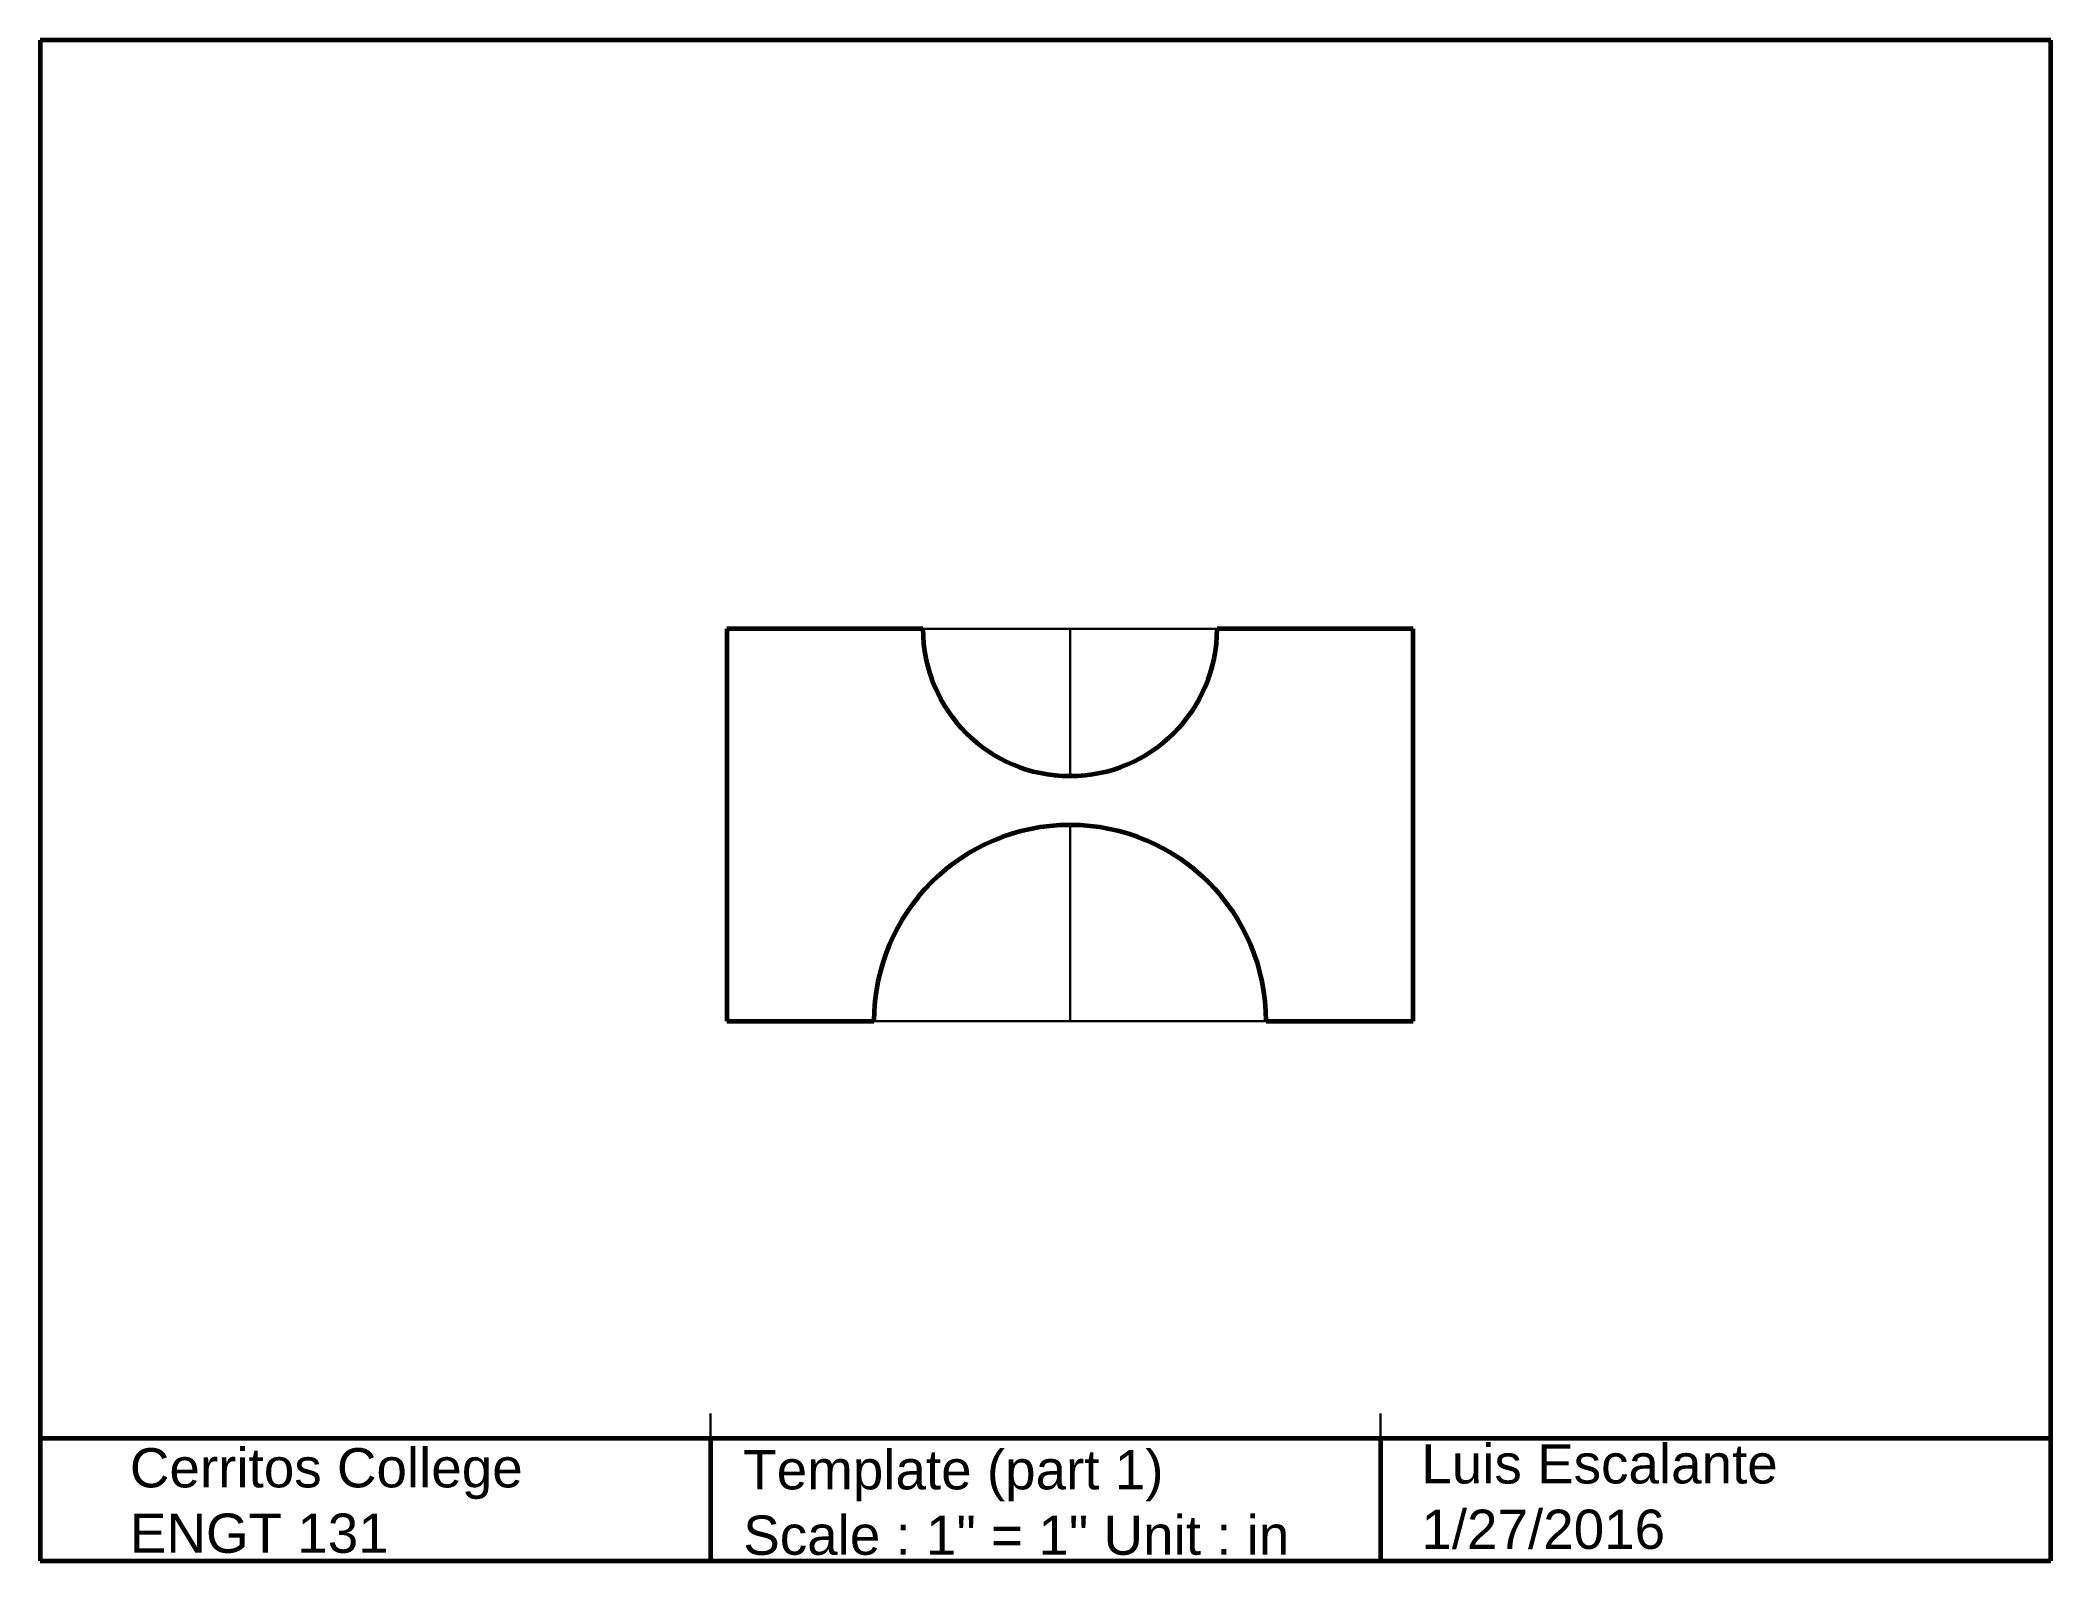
# Model space of a CAD drawing. Header units: inches. Extents: x 0 to 10.2, y 0 to 7.8.
import ezdxf

# ---------------------------------------------------------------- set-up
doc = ezdxf.new("R2010")
doc.units = ezdxf.units.IN
doc.header["$MEASUREMENT"] = 0
doc.header["$PDMODE"] = 2
doc.header["$PDSIZE"] = 0.125
doc.layers.get('0').update_dxf_attribs({"lineweight": 60})
doc.layers.add('const', color=5, linetype='Continuous', lineweight=30)
doc.layers.add('lettering', color=6, linetype='Continuous', lineweight=30)
doc.styles.get("Standard").update_dxf_attribs({"font": 'arial.ttf'})

msp = doc.modelspace()

# ---------------------------------------------------------------- linework, layer by layer
for p, q in [((10.25, 7.75), (0, 7.75)), ((0, 7.75), (0, 0)), ((10.25, 0), (10.25, 7.75)), ((3.5, 4.75), (3.5, 2.75)), ((4.5, 4.75), (3.5, 4.75)), ((7, 4.75), (6, 4.75)), ((7, 2.75), (7, 4.75)), ((3.5, 2.75), (4.25, 2.75)), ((3.5, 2.75), (3.5, 2.75)), ((6.25, 2.75), (7, 2.75)), ((0, 0.625), (10.25, 0.625)), ((3.417, 0.625), (3.417, 0)), ((6.833, 0.625), (6.833, 0)), ((0, 0), (10.25, 0)), ((0, 0), (0, 0))]:
    msp.add_line(p, q)
for centre, radius, start, end in [((5.25, 4.75), 0.75, 180, 0), ((5.25, 2.75), 1, 0, 180)]:
    msp.add_arc(centre, radius, start, end)
at = {"layer": 'const'}
for p, q in [((4.5, 4.75), (6, 4.75)), ((5.25, 4), (5.25, 4.75)), ((5.25, 2.75), (5.25, 3.75)), ((4.25, 2.75), (6.25, 2.75))]:
    msp.add_line(p, q, dxfattribs=at)
for p in [(3.417, 0.625), (6.833, 0.625)]:
    msp.add_point(p, dxfattribs=at)

# ---------------------------------------------------------------- texts
at = {"layer": 'lettering', "char_height": 0.2, "attachment_point": 1}
for s, width, insert in [('Cerritos College\\PENGT 131', 2.75, (0.457, 0.574)), ('Template (part 1)\\PScale : 1" = 1" Unit : in', 3, (3.584, 0.564)), ('Luis Escalante\\P1/27/2016', 3.125, (7.041, 0.594))]:
    msp.add_mtext_dynamic_manual_height_columns(s, width=width, gutter_width=1, heights=[0], dxfattribs=dict(at, insert=insert))

doc.saveas('drawing.dxf')
